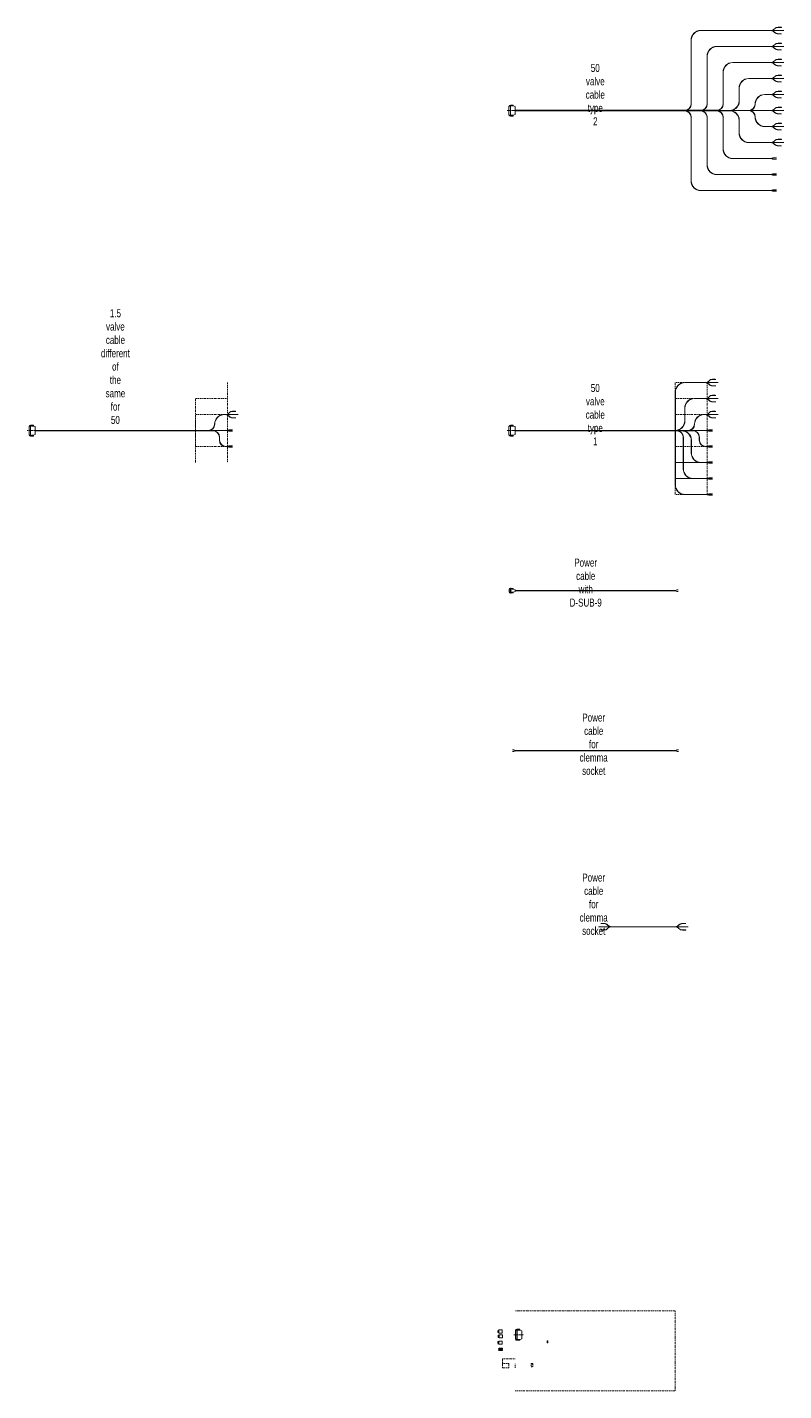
# Model space of a CAD drawing. Header units: millimetres. Extents: x -3051 to 1678, y 0 to 16641.
# Drawn here: x -3051 to 1678, y 0 to 8521 of the extents above; entities that cross this region are included whole.
import ezdxf

# ---------------------------------------------------------------- set-up
doc = ezdxf.new("R2010")
doc.units = ezdxf.units.MM
doc.linetypes.add('BORDER2', pattern=[22.225, 6.35, -3.175, 6.35, -3.175, 0, -3.175])
for name, color, linetype, lineweight in [('add', 1, 'CONTINUOUS', 0), ('drawing', 7, 'CONTINUOUS', 20), ('help', 2, 'BORDER2', 0)]:
    doc.layers.add(name, color=color, linetype=linetype, lineweight=lineweight)
doc.styles.get("Standard").update_dxf_attribs({"font": 'txt', "width": 0.75})

# ---------------------------------------------------------------- blocks, each defined once
blk = doc.blocks.new('d-sub-37')
at = {"layer": 'drawing'}
for p, q in [((-31, 28.5), (-39.5, 28.5)), ((-39.5, 28.5), (-39.5, -28.5)), ((-31, 33), (-37, 33)), ((-37, 33), (-37, 31)), ((-37, 31), (-31, 31)), ((-31, 35), (-31, -35)), ((-30, 35), (-31, 35)), ((-30, -35), (-30, 35)), ((-30, 35), (-25, 35)), ((-25, 35), (-25, 29)), ((-25, 33), (-24, 33)), ((-24, 31), (-25, 31)), ((-25, 29), (-11, 29)), ((-24, 33), (-24, 34)), ((-24, 34), (-17, 34)), ((-24, 30), (-24, 31)), ((-13, 30), (-24, 30)), ((-17, 34), (-13, 34)), ((-13, 34), (-13, 30)), ((-11, 29), (-1, 25)), ((-1, -25), (-1, 25)), ((-1, 3), (0, 3)), ((0, 3), (0, -3)), ((-39.5, -28.5), (-31, -28.5)), ((-37, -33), (-37, -31)), ((-37, -31), (-31, -31)), ((-31, -33), (-37, -33)), ((-31, -35), (-30, -35)), ((-30, -35), (-25, -35)), ((-25, -35), (-25, -29)), ((-25, -29), (-11, -29)), ((-25, -31), (-24, -31)), ((-25, -33), (-24, -33)), ((-24, -31), (-24, -30)), ((-24, -30), (-14, -30)), ((-24, -33), (-24, -34)), ((-24, -34), (-13, -34)), ((-13, -30), (-14, -30)), ((-13, -34), (-13, -30)), ((-11, -29), (-1, -25)), ((0, -3), (-1, -3))]:
    blk.add_line(p, q, dxfattribs=at)
at = {"layer": 'help'}
for p, q in [((-51, 0), (-23, 0)), ((-20, 0), (13, 0))]:
    blk.add_line(p, q, dxfattribs=at)
blk = doc.blocks.new('a60')
at = {"layer": 'drawing'}
for p, q in [((0, 6), (0, 7)), ((0, 7), (7, 7)), ((7, 6), (0, 6)), ((0, -3), (0, 3)), ((0, 3), (7, 3)), ((7, 10), (7, -10)), ((27, 10), (7, 10)), ((27, -10), (27, 10)), ((7, -3), (0, -3)), ((7, -6), (0, -6)), ((0, -6), (0, -7)), ((0, -7), (7, -7)), ((7, -10), (27, -10))]:
    blk.add_line(p, q, dxfattribs=at)
blk.add_circle((2, 0), 0.5, dxfattribs=at)
blk = doc.blocks.new('vac-relay')
at = {"layer": 'drawing'}
blk.add_blockref('a60', (0, 0), dxfattribs=at)
at = {"layer": 'drawing', "insert": (17, 0), "char_height": 1, "width": 100, "attachment_point": 5}
blk.add_mtext('V', dxfattribs=at)
blk = doc.blocks.new('cst220n2')
at = {"layer": 'drawing'}
for p, q in [((-5, 1.5), (-5, 2)), ((-5, 2), (0, 2)), ((0, 1.5), (-5, 1.5)), ((0, -2.5), (0, 2.5)), ((0, 2.5), (20, 2.5)), ((20, 2.5), (20, -2.5)), ((-5, -2), (-5, -1.5)), ((-5, -1.5), (0, -1.5)), ((0, -2), (-5, -2)), ((20, -2.5), (0, -2.5))]:
    blk.add_line(p, q, dxfattribs=at)
blk = doc.blocks.new('trp-8')
at = {"layer": 'drawing'}
blk.add_blockref('cst220n2', (0, 0), dxfattribs=at)
blk = doc.blocks.new('u73')
at = {"layer": 'drawing'}
blk.add_blockref('a60', (0, 0), dxfattribs=at)
at = {"layer": 'drawing', "insert": (17, 0), "char_height": 1, "width": 100, "attachment_point": 5}
blk.add_mtext('U73', dxfattribs=at)
blk = doc.blocks.new('enc-socket')
at = {"layer": 'drawing'}
for p, q in [((-0.5, -1), (-0.5, 1)), ((-0.5, 1), (0, 1)), ((0, 6), (0, -6)), ((4, 6), (0, 6)), ((1, 5.5), (1, 5)), ((1.5, 5.5), (1, 5.5)), ((1, 5), (1.5, 5)), ((1, 3.5), (1, 3)), ((1.5, 3.5), (1, 3.5)), ((1, 3), (1.5, 3)), ((1, 1.5), (1, 1)), ((1.5, 1.5), (1, 1.5)), ((1, 1), (1.5, 1)), ((1.5, 5), (1.5, 5.5)), ((1.5, 3), (1.5, 3.5)), ((1.5, 1), (1.5, 1.5)), ((3, 5.5), (3, 5)), ((3.5, 5.5), (3, 5.5)), ((3, 5), (3.5, 5)), ((3, 3.5), (3, 3)), ((3.5, 3.5), (3, 3.5)), ((3, 3), (3.5, 3)), ((3, 1.5), (3, 1)), ((3.5, 1.5), (3, 1.5)), ((3, 1), (3.5, 1)), ((3.5, 5), (3.5, 5.5)), ((3.5, 3), (3.5, 3.5)), ((3.5, 1), (3.5, 1.5)), ((4, -6), (4, 6)), ((0, -1), (-0.5, -1)), ((0, -6), (4, -6)), ((1, -0.5), (1, -1)), ((1.5, -0.5), (1, -0.5)), ((1, -1), (1.5, -1)), ((1, -2.5), (1, -3)), ((1.5, -2.5), (1, -2.5)), ((1, -3), (1.5, -3)), ((1, -4.5), (1, -5)), ((1.5, -4.5), (1, -4.5)), ((1, -5), (1.5, -5)), ((1.5, -1), (1.5, -0.5)), ((1.5, -3), (1.5, -2.5)), ((1.5, -5), (1.5, -4.5)), ((3, -0.5), (3, -1)), ((3.5, -0.5), (3, -0.5)), ((3, -1), (3.5, -1)), ((3, -2.5), (3, -3)), ((3.5, -2.5), (3, -2.5)), ((3, -3), (3.5, -3)), ((3, -4.5), (3, -5)), ((3.5, -4.5), (3, -4.5)), ((3, -5), (3.5, -5)), ((3.5, -1), (3.5, -0.5)), ((3.5, -3), (3.5, -2.5)), ((3.5, -5), (3.5, -4.5))]:
    blk.add_line(p, q, dxfattribs=at)
blk = doc.blocks.new('d-sub-9')
at = {"layer": 'drawing'}
for p, q in [((-38, 9), (-38, -9)), ((-31, 9), (-38, 9)), ((-36, 13), (-36, 11)), ((-31, 13), (-36, 13)), ((-36, 11), (-31, 11)), ((-31, -15), (-31, 15)), ((-31, 15), (-30, 15)), ((-30, -15), (-30, 15)), ((-30, 15), (-25, 15)), ((-25, 15), (-25, 9)), ((-25, 13), (-23, 13)), ((-23, 11), (-25, 11)), ((-25, 9), (-11, 9)), ((-23, 13), (-23, 14)), ((-23, 14), (-14, 14)), ((-23, 11), (-23, 13)), ((-23, 10), (-23, 11)), ((-14, 10), (-23, 10)), ((-14, 14), (-14, 10)), ((-11, 9), (-1, 5)), ((-1, 5), (-1, -5)), ((-1, 3), (0, 3)), ((0, 3), (0, -3)), ((-38, -9), (-31, -9)), ((-31, -11), (-36, -11)), ((-36, -11), (-36, -13)), ((-36, -13), (-31, -13)), ((-31, -15), (-30, -15)), ((-25, -15), (-30, -15)), ((-11, -9), (-25, -9)), ((-25, -9), (-25, -15)), ((-25, -11), (-23, -11)), ((-23, -13), (-25, -13)), ((-23, -10), (-14, -10)), ((-23, -11), (-23, -10)), ((-23, -13), (-23, -11)), ((-23, -14), (-23, -13)), ((-14, -14), (-23, -14)), ((-14, -10), (-14, -14)), ((-1, -5), (-11, -9)), ((0, -3), (-1, -3))]:
    blk.add_line(p, q, dxfattribs=at)
at = {"layer": 'help'}
blk.add_line((-24, 0), (-39, 0), dxfattribs=at)

msp = doc.modelspace()

# ---------------------------------------------------------------- linework, layer by layer
at = {"layer": 'add'}
for p, q in [((1, 3999.5), (1, 3999.5)), ((1001, 3999.5), (1001, 3999.5))]:
    msp.add_line(p, q, dxfattribs=at)
at = {"layer": 'drawing'}
for p, q in [((1660, 8521), (1642.4, 8521)), ((1660, 8520), (1660, 8521)), ((1099, 8042), (1099, 8441)), ((1100, 8440), (1100, 8041)), ((1159, 8501), (1600, 8501)), ((1600, 8500), (1160, 8500)), ((1611, 8501), (1598, 8501)), ((1610, 8500), (1598, 8500)), ((1610, 8501), (1610, 8501)), ((1610, 8500), (1621, 8500)), ((1610, 8500), (1610, 8500)), ((1611, 8501), (1621, 8501)), ((1621.2, 8512.2), (1618.8, 8509.8)), ((1618.8, 8508.8), (1621.2, 8511.2)), ((1621.2, 8489.8), (1618.8, 8492.2)), ((1618.8, 8491.2), (1621.2, 8488.8)), ((1621, 8501), (1675, 8501)), ((1675, 8500), (1621, 8500)), ((1642.4, 8520), (1660, 8520)), ((1660, 8481), (1642.4, 8481)), ((1642.4, 8480), (1660, 8480)), ((1660, 8520.7), (1663, 8520.7)), ((1663, 8520.3), (1660, 8520.3)), ((1660, 8480), (1660, 8481)), ((1660, 8480.7), (1663, 8480.7)), ((1663, 8480.3), (1660, 8480.3)), ((1663, 8520.7), (1663, 8520.3)), ((1663, 8480.7), (1663, 8480.3)), ((1675, 8501), (1675, 8500)), ((1675, 8500.7), (1678, 8500.7)), ((1678, 8500.3), (1675, 8500.3)), ((1678, 8500.7), (1678, 8500.3)), ((1259, 8401), (1600, 8401)), ((1600, 8400), (1260, 8400)), ((1611, 8401), (1598, 8401)), ((1610, 8400), (1598, 8400)), ((1610, 8401), (1610, 8401)), ((1610, 8400), (1621, 8400)), ((1610, 8400), (1610, 8400)), ((1611, 8401), (1621, 8401)), ((1621.2, 8412.2), (1618.8, 8409.8)), ((1618.8, 8408.8), (1621.2, 8411.2)), ((1621.2, 8389.8), (1618.8, 8392.2)), ((1618.8, 8391.2), (1621.2, 8388.8)), ((1621, 8401), (1675, 8401)), ((1675, 8400), (1621, 8400)), ((1660, 8421), (1642.4, 8421)), ((1642.4, 8420), (1660, 8420)), ((1660, 8381), (1642.4, 8381)), ((1642.4, 8380), (1660, 8380)), ((1660, 8420), (1660, 8421)), ((1660, 8420.7), (1663, 8420.7)), ((1663, 8420.3), (1660, 8420.3)), ((1660, 8380), (1660, 8381)), ((1660, 8380.7), (1663, 8380.7)), ((1663, 8380.3), (1660, 8380.3)), ((1663, 8420.7), (1663, 8420.3)), ((1663, 8380.7), (1663, 8380.3)), ((1675, 8401), (1675, 8400)), ((1675, 8400.7), (1678, 8400.7)), ((1678, 8400.3), (1675, 8400.3)), ((1678, 8400.7), (1678, 8400.3)), ((1199, 8042), (1199, 8341)), ((1200, 8340), (1200, 8041)), ((1359, 8301), (1600, 8301)), ((1600, 8300), (1360, 8300)), ((1611, 8301), (1598, 8301)), ((1610, 8300), (1598, 8300)), ((1610, 8301), (1610, 8301)), ((1610, 8300), (1621, 8300)), ((1610, 8300), (1610, 8300)), ((1611, 8301), (1621, 8301)), ((1621.2, 8312.2), (1618.8, 8309.8)), ((1618.8, 8308.8), (1621.2, 8311.2)), ((1621.2, 8289.8), (1618.8, 8292.2)), ((1618.8, 8291.2), (1621.2, 8288.8)), ((1621, 8301), (1675, 8301)), ((1675, 8300), (1621, 8300)), ((1660, 8321), (1642.4, 8321)), ((1642.4, 8320), (1660, 8320)), ((1660, 8281), (1642.4, 8281)), ((1642.4, 8280), (1660, 8280)), ((1660, 8320), (1660, 8321)), ((1660, 8320.7), (1663, 8320.7)), ((1663, 8320.3), (1660, 8320.3)), ((1660, 8280), (1660, 8281)), ((1660, 8280.7), (1663, 8280.7)), ((1663, 8280.3), (1660, 8280.3)), ((1663, 8320.7), (1663, 8320.3)), ((1663, 8280.7), (1663, 8280.3)), ((1675, 8301), (1675, 8300)), ((1675, 8300.7), (1678, 8300.7)), ((1678, 8300.3), (1675, 8300.3)), ((1678, 8300.7), (1678, 8300.3)), ((1299, 8042), (1299, 8241)), ((1300, 8240), (1300, 8041)), ((1459, 8201), (1600, 8201)), ((1600, 8200), (1460, 8200)), ((1611, 8201), (1598, 8201)), ((1610, 8200), (1598, 8200)), ((1610, 8201), (1610, 8201)), ((1610, 8200), (1621, 8200)), ((1610, 8200), (1610, 8200)), ((1611, 8201), (1621, 8201)), ((1621.2, 8212.2), (1618.8, 8209.8)), ((1618.8, 8208.8), (1621.2, 8211.2)), ((1621.2, 8189.8), (1618.8, 8192.2)), ((1618.8, 8191.2), (1621.2, 8188.8)), ((1621, 8201), (1675, 8201)), ((1675, 8200), (1621, 8200)), ((1660, 8221), (1642.4, 8221)), ((1642.4, 8220), (1660, 8220)), ((1660, 8181), (1642.4, 8181)), ((1660, 8220), (1660, 8221)), ((1660, 8220.7), (1663, 8220.7)), ((1663, 8220.3), (1660, 8220.3)), ((1660, 8180), (1660, 8181)), ((1660, 8180.7), (1663, 8180.7)), ((1663, 8180.3), (1660, 8180.3)), ((1663, 8220.7), (1663, 8220.3)), ((1663, 8180.7), (1663, 8180.3)), ((1675, 8201), (1675, 8200)), ((1675, 8200.7), (1678, 8200.7)), ((1678, 8200.3), (1675, 8200.3)), ((1678, 8200.7), (1678, 8200.3)), ((1399, 8061), (1399, 8141)), ((1400, 8140), (1400, 8060)), ((1600, 8101), (1559, 8101)), ((1600, 8100), (1560, 8100)), ((1611, 8101), (1598, 8101)), ((1610, 8100), (1598, 8100)), ((1610, 8101), (1610, 8101)), ((1610, 8100), (1621, 8100)), ((1610, 8100), (1610, 8100)), ((1611, 8101), (1621, 8101)), ((1621.2, 8112.2), (1618.8, 8109.8)), ((1618.8, 8108.8), (1621.2, 8111.2)), ((1621, 8101), (1675, 8101)), ((1675, 8100), (1621, 8100)), ((1642.4, 8180), (1660, 8180)), ((1660, 8121), (1642.4, 8121)), ((1642.4, 8120), (1660, 8120)), ((1660, 8120), (1660, 8121)), ((1660, 8120.7), (1663, 8120.7)), ((1663, 8120.3), (1660, 8120.3)), ((1663, 8120.7), (1663, 8120.3)), ((1675, 8101), (1675, 8100)), ((1675, 8100.7), (1678, 8100.7)), ((1678, 8100.3), (1675, 8100.3)), ((1678, 8100.7), (1678, 8100.3)), ((1499, 8041), (1499, 8041)), ((1500, 8040), (1500, 8040)), ((1621.2, 8089.8), (1618.8, 8092.2)), ((1618.8, 8091.2), (1621.2, 8088.8)), ((1621.2, 8012.2), (1618.8, 8009.8)), ((1618.8, 8008.8), (1621.2, 8011.2)), ((1660, 8081), (1642.4, 8081)), ((1642.4, 8080), (1660, 8080)), ((1660, 8021), (1642.4, 8021)), ((1642.4, 8020), (1660, 8020)), ((1660, 8080), (1660, 8081)), ((1660, 8080.7), (1663, 8080.7)), ((1663, 8080.3), (1660, 8080.3)), ((1660, 8020), (1660, 8021)), ((1660, 8020.7), (1663, 8020.7)), ((1663, 8020.3), (1660, 8020.3)), ((1663, 8080.7), (1663, 8080.3)), ((1663, 8020.7), (1663, 8020.3)), ((0, 8002), (1000, 8002)), ((0, 7998), (1000, 7998)), ((1000, 7998), (1000, 8002)), ((1000, 8002), (1059, 8002)), ((1060, 8001), (1000, 8001)), ((1000, 8000), (1340, 8000)), ((1000, 7999), (1060, 7999)), ((1000, 7998), (1059, 7998)), ((1060, 8001), (1160, 8001)), ((1060, 7999), (1160, 7999)), ((1159, 8002), (1068.9, 8002)), ((1159, 7998), (1068.9, 7998)), ((1099, 7560), (1099, 7958)), ((1100, 7959), (1100, 7561)), ((1160, 8001), (1260, 8001)), ((1160, 7999), (1260, 7999)), ((1259, 7998), (1160, 7998)), ((1259, 8002), (1168.9, 8002)), ((1199, 7660), (1199, 7958)), ((1200, 7959), (1200, 7661)), ((1260, 8001), (1339, 8001)), ((1339, 7999), (1260, 7999)), ((1299, 7760), (1299, 7958)), ((1300, 7959), (1300, 7761)), ((1340, 8000), (1340, 8000)), ((1340, 8000), (1460, 8000)), ((1342, 8001), (1459, 8001)), ((1399, 7860), (1399, 7939)), ((1400, 7940), (1400, 7861)), ((1459, 8000), (1461, 8000)), ((1460, 8001), (1460, 8001)), ((1468.9, 8001), (1500, 8001)), ((1468.9, 8000), (1500, 8000)), ((1499, 7960), (1499, 7960)), ((1598, 8001), (1500, 8001)), ((1500, 8000), (1598, 8000)), ((1500, 7961), (1500, 7961)), ((1611, 8001), (1598, 8001)), ((1610, 8000), (1598, 8000)), ((1610, 8001), (1610, 8001)), ((1610, 8000), (1621, 8000)), ((1610, 8000), (1610, 8000)), ((1611, 8001), (1621, 8001)), ((1621.2, 7989.8), (1618.8, 7992.2)), ((1618.8, 7991.2), (1621.2, 7988.8)), ((1621, 8001), (1675, 8001)), ((1675, 8000), (1621, 8000)), ((1660, 7981), (1642.4, 7981)), ((1642.4, 7980), (1660, 7980)), ((1660, 7980), (1660, 7981)), ((1660, 7980.7), (1663, 7980.7)), ((1663, 7980.3), (1660, 7980.3)), ((1663, 7980.7), (1663, 7980.3)), ((1675, 8001), (1675, 8000)), ((1675, 8000.7), (1678, 8000.7)), ((1678, 8000.3), (1675, 8000.3)), ((1678, 8000.7), (1678, 8000.3)), ((1600, 7900), (1559, 7900)), ((1560, 7901), (1600, 7901)), ((1611, 7901), (1598, 7901)), ((1610, 7900), (1598, 7900)), ((1610, 7901), (1610, 7901)), ((1610, 7900), (1621, 7900)), ((1610, 7900), (1610, 7900)), ((1611, 7901), (1621, 7901)), ((1621.2, 7912.2), (1618.8, 7909.8)), ((1618.8, 7908.8), (1621.2, 7911.2)), ((1621.2, 7889.8), (1618.8, 7892.2)), ((1618.8, 7891.2), (1621.2, 7888.8)), ((1621, 7901), (1675, 7901)), ((1675, 7900), (1621, 7900)), ((1660, 7921), (1642.4, 7921)), ((1642.4, 7920), (1660, 7920)), ((1660, 7881), (1642.4, 7881)), ((1642.4, 7880), (1660, 7880)), ((1660, 7920), (1660, 7921)), ((1660, 7920.7), (1663, 7920.7)), ((1663, 7920.3), (1660, 7920.3)), ((1660, 7880), (1660, 7881)), ((1660, 7880.7), (1663, 7880.7)), ((1663, 7880.3), (1660, 7880.3)), ((1663, 7920.7), (1663, 7920.3)), ((1663, 7880.7), (1663, 7880.3)), ((1675, 7901), (1675, 7900)), ((1675, 7900.7), (1678, 7900.7)), ((1678, 7900.3), (1675, 7900.3)), ((1678, 7900.7), (1678, 7900.3)), ((1600, 7800), (1459, 7800)), ((1460, 7801), (1600, 7801)), ((1611, 7801), (1598, 7801)), ((1610, 7800), (1598, 7800)), ((1610, 7801), (1610, 7801)), ((1610, 7800), (1621, 7800)), ((1610, 7800), (1610, 7800)), ((1611, 7801), (1621, 7801)), ((1621.2, 7812.2), (1618.8, 7809.8)), ((1618.8, 7808.8), (1621.2, 7811.2)), ((1621.2, 7789.8), (1618.8, 7792.2)), ((1618.8, 7791.2), (1621.2, 7788.8)), ((1621, 7801), (1675, 7801)), ((1675, 7800), (1621, 7800)), ((1660, 7821), (1642.4, 7821)), ((1642.4, 7820), (1660, 7820)), ((1660, 7781), (1642.4, 7781)), ((1642.4, 7780), (1660, 7780)), ((1660, 7820), (1660, 7821)), ((1660, 7820.7), (1663, 7820.7)), ((1663, 7820.3), (1660, 7820.3)), ((1660, 7780), (1660, 7781)), ((1660, 7780.7), (1663, 7780.7)), ((1663, 7780.3), (1660, 7780.3)), ((1663, 7820.7), (1663, 7820.3)), ((1663, 7780.7), (1663, 7780.3)), ((1675, 7801), (1675, 7800)), ((1675, 7800.7), (1678, 7800.7)), ((1678, 7800.3), (1675, 7800.3)), ((1678, 7800.7), (1678, 7800.3)), ((1600, 7700), (1359, 7700)), ((1360, 7701), (1600, 7701)), ((1602.8, 7701.1), (1600, 7700)), ((1600, 7701), (1600, 7700)), ((1600.2, 7701.1), (1602.8, 7702.1)), ((1602.8, 7698.9), (1600.2, 7699.9)), ((1601.2, 7700.5), (1602.8, 7699.9)), ((1617.7, 7705), (1630, 7705)), ((1630, 7704), (1617.7, 7704)), ((1617.7, 7697), (1630, 7697)), ((1630, 7696), (1617.7, 7696)), ((1630, 7705), (1630, 7704)), ((1630, 7704.7), (1633, 7704.7)), ((1633, 7704.3), (1630, 7704.3)), ((1630, 7697), (1630, 7696)), ((1630, 7696.7), (1633, 7696.7)), ((1633, 7696.3), (1630, 7696.3)), ((1633, 7704.7), (1633, 7704.3)), ((1633, 7696.7), (1633, 7696.3)), ((1600, 7600), (1259, 7600)), ((1260, 7601), (1600, 7601)), ((1602.8, 7601.1), (1600, 7600)), ((1600, 7601), (1600, 7600)), ((1600.2, 7601.1), (1602.8, 7602.1)), ((1602.8, 7598.9), (1600.2, 7599.9)), ((1601.2, 7600.5), (1602.8, 7599.9)), ((1617.7, 7605), (1630, 7605)), ((1630, 7604), (1617.7, 7604)), ((1617.7, 7597), (1630, 7597)), ((1630, 7596), (1617.7, 7596)), ((1630, 7605), (1630, 7604)), ((1630, 7604.7), (1633, 7604.7)), ((1633, 7604.3), (1630, 7604.3)), ((1630, 7597), (1630, 7596)), ((1630, 7596.7), (1633, 7596.7)), ((1633, 7596.3), (1630, 7596.3)), ((1633, 7604.7), (1633, 7604.3)), ((1633, 7596.7), (1633, 7596.3)), ((1600, 7500), (1159, 7500)), ((1160, 7501), (1600, 7501)), ((1602.8, 7501.1), (1600, 7500)), ((1600, 7501), (1600, 7500)), ((1600.2, 7501.1), (1602.8, 7502.1)), ((1602.8, 7498.9), (1600.2, 7499.9)), ((1601.2, 7500.5), (1602.8, 7499.9)), ((1617.7, 7505), (1630, 7505)), ((1630, 7504), (1617.7, 7504)), ((1630, 7505), (1630, 7504)), ((1630, 7504.7), (1633, 7504.7)), ((1633, 7504.3), (1630, 7504.3)), ((1633, 7504.7), (1633, 7504.3)), ((1617.7, 7497), (1630, 7497)), ((1630, 7496), (1617.7, 7496)), ((1630, 7497), (1630, 7496)), ((1630, 7496.7), (1633, 7496.7)), ((1633, 7496.3), (1630, 7496.3)), ((1633, 7496.7), (1633, 7496.3)), ((1211.2, 6312.2), (1208.8, 6309.8)), ((1208.8, 6308.8), (1211.2, 6311.2)), ((1250, 6321), (1232.4, 6321)), ((1232.4, 6320), (1250, 6320)), ((1250, 6320), (1250, 6321)), ((1250, 6320.7), (1253, 6320.7)), ((1253, 6320.3), (1250, 6320.3)), ((1253, 6320.7), (1253, 6320.3)), ((1000, 6002), (1000, 6241)), ((1001, 6240), (1001, 6002)), ((1060, 6301), (1187.6, 6301)), ((1187.6, 6300), (1061, 6300)), ((1201, 6301), (1188, 6301)), ((1200, 6300), (1188, 6300)), ((1200, 6301), (1200, 6301)), ((1200, 6300), (1211, 6300)), ((1200, 6300), (1200, 6300)), ((1201, 6301), (1211, 6301)), ((1211.2, 6289.8), (1208.8, 6292.2)), ((1208.8, 6291.2), (1211.2, 6288.8)), ((1211, 6301), (1265, 6301)), ((1265, 6300), (1211, 6300)), ((1250, 6281), (1232.4, 6281)), ((1232.4, 6280), (1250, 6280)), ((1250, 6221), (1232.4, 6221)), ((1250, 6280), (1250, 6281)), ((1250, 6280.7), (1253, 6280.7)), ((1253, 6280.3), (1250, 6280.3)), ((1250, 6220), (1250, 6221)), ((1250, 6220.7), (1253, 6220.7)), ((1253, 6280.7), (1253, 6280.3)), ((1253, 6220.7), (1253, 6220.3)), ((1265, 6301), (1265, 6300)), ((1265, 6300.7), (1268, 6300.7)), ((1268, 6300.3), (1265, 6300.3)), ((1268, 6300.7), (1268, 6300.3)), ((-1940, 6200), (-1940, 6200)), ((1059, 6062), (1059, 6141)), ((1060, 6200), (1060, 6200)), ((1060, 6140), (1060, 6061)), ((1119, 6201), (1187.6, 6201)), ((1187.6, 6200), (1120, 6200)), ((1201, 6201), (1189, 6201)), ((1200, 6200), (1189, 6200)), ((1200, 6201), (1200, 6201)), ((1200, 6200), (1211, 6200)), ((1200, 6200), (1200, 6200)), ((1201, 6201), (1211, 6201)), ((1211.2, 6212.2), (1208.8, 6209.8)), ((1208.8, 6208.8), (1211.2, 6211.2)), ((1211.2, 6189.8), (1208.8, 6192.2)), ((1208.8, 6191.2), (1211.2, 6188.8)), ((1211, 6201), (1265, 6201)), ((1265, 6200), (1211, 6200)), ((1232.4, 6220), (1250, 6220)), ((1250, 6181), (1232.4, 6181)), ((1232.4, 6180), (1250, 6180)), ((1253, 6220.3), (1250, 6220.3)), ((1250, 6180), (1250, 6181)), ((1250, 6180.7), (1253, 6180.7)), ((1253, 6180.3), (1250, 6180.3)), ((1253, 6180.7), (1253, 6180.3)), ((1265, 6201), (1265, 6200)), ((1265, 6200.7), (1268, 6200.7)), ((1268, 6200.3), (1265, 6200.3)), ((1268, 6200.7), (1268, 6200.3)), ((-1820, 6101), (-1812.4, 6101)), ((-1812.4, 6100), (-1819, 6100)), ((-1799, 6101), (-1812, 6101)), ((-1800, 6100), (-1812, 6100)), ((-1800, 6100), (-1789, 6100)), ((-1799, 6101), (-1789, 6101)), ((-1788.8, 6112.2), (-1791.2, 6109.8)), ((-1791.2, 6108.8), (-1788.8, 6111.2)), ((-1788.8, 6089.8), (-1791.2, 6092.2)), ((-1791.2, 6091.2), (-1788.8, 6088.8)), ((-1789, 6101), (-1735, 6101)), ((-1735, 6100), (-1789, 6100)), ((-1750, 6121), (-1767.6, 6121)), ((-1767.6, 6120), (-1750, 6120)), ((-1750, 6081), (-1767.6, 6081)), ((-1767.6, 6080), (-1750, 6080)), ((-1750, 6120), (-1750, 6121)), ((-1750, 6120.7), (-1747, 6120.7)), ((-1747, 6120.3), (-1750, 6120.3)), ((-1750, 6080), (-1750, 6081)), ((-1750, 6080.7), (-1747, 6080.7)), ((-1747, 6080.3), (-1750, 6080.3)), ((-1747, 6120.7), (-1747, 6120.3)), ((-1747, 6080.7), (-1747, 6080.3)), ((-1735, 6101), (-1735, 6100)), ((-1735, 6100.7), (-1732, 6100.7)), ((-1732, 6100.3), (-1735, 6100.3)), ((-1732, 6100.7), (-1732, 6100.3)), ((1180, 6101), (1187.6, 6101)), ((1187.6, 6100), (1181, 6100)), ((1201, 6101), (1188, 6101)), ((1200, 6100), (1188, 6100)), ((1200, 6100), (1211, 6100)), ((1201, 6101), (1211, 6101)), ((1211.2, 6112.2), (1208.8, 6109.8)), ((1208.8, 6108.8), (1211.2, 6111.2)), ((1211.2, 6089.8), (1208.8, 6092.2)), ((1208.8, 6091.2), (1211.2, 6088.8)), ((1211, 6101), (1265, 6101)), ((1265, 6100), (1211, 6100)), ((1250, 6121), (1232.4, 6121)), ((1232.4, 6120), (1250, 6120)), ((1250, 6081), (1232.4, 6081)), ((1232.4, 6080), (1250, 6080)), ((1250, 6120), (1250, 6121)), ((1250, 6120.7), (1253, 6120.7)), ((1253, 6120.3), (1250, 6120.3)), ((1250, 6080), (1250, 6081)), ((1250, 6080.7), (1253, 6080.7)), ((1253, 6080.3), (1250, 6080.3)), ((1253, 6120.7), (1253, 6120.3)), ((1253, 6080.7), (1253, 6080.3)), ((1265, 6101), (1265, 6100)), ((1265, 6100.7), (1268, 6100.7)), ((1268, 6100.3), (1265, 6100.3)), ((1268, 6100.7), (1268, 6100.3)), ((-3000, 6002), (-2000, 6002)), ((-3000, 5998), (-2000, 5998)), ((-2000, 5998), (-2000, 6002)), ((-2000, 6002), (-2000, 6002)), ((-2000, 6002), (-1990, 6001)), ((-2000, 6001), (-1999, 6001)), ((-1999, 6000), (-2000, 6000)), ((-1849, 6000), (-2000, 6000)), ((-1959, 6000), (-2000, 6000)), ((-1989, 5999), (-2000, 5999)), ((-1960, 5999), (-2000, 5999)), ((-2000, 5998), (-1990, 5999)), ((-1999, 6002), (-1999, 6002)), ((-1999, 6001), (-1999, 6001)), ((-1999, 6001), (-1920, 6001)), ((-1960, 5999), (-1948, 5999)), ((-1890, 5999), (-1948.1, 5999)), ((-1941, 6002), (-1941, 6002)), ((-1940, 6001), (-1940, 6001)), ((-1879, 6000), (-1918, 6000)), ((-1879, 6001), (-1910.1, 6001)), ((-1889, 6000), (-1879, 6000)), ((-1880, 6041), (-1880, 6041)), ((-1879, 6040), (-1879, 6040)), ((-1879, 6001), (-1800, 6001)), ((-1849, 6000), (-1800, 6000)), ((-1797.2, 6001.1), (-1800, 6000)), ((-1800, 6000), (-1800, 6001)), ((-1800, 6001), (-1800, 6000)), ((-1799.8, 6001.1), (-1797.2, 6002.1)), ((-1797.2, 5998.9), (-1799.8, 5999.9)), ((-1798.8, 6000.5), (-1797.2, 5999.9)), ((-1782.3, 6005), (-1770, 6005)), ((-1770, 6004), (-1782.3, 6004)), ((-1782.3, 5997), (-1770, 5997)), ((-1770, 5996), (-1782.3, 5996)), ((-1770, 6005), (-1770, 6004)), ((-1770, 6004.7), (-1767, 6004.7)), ((-1767, 6004.3), (-1770, 6004.3)), ((-1770, 5997), (-1770, 5996)), ((-1770, 5996.7), (-1767, 5996.7)), ((-1767, 5996.3), (-1770, 5996.3)), ((-1767, 6004.7), (-1767, 6004.3)), ((-1767, 5996.7), (-1767, 5996.3)), ((0, 6002), (1000, 6002)), ((0, 5998), (1000, 5998)), ((1000, 5998), (1000, 6002)), ((1000, 6002), (1000, 6002)), ((1000, 6001), (1001, 6001)), ((1001, 6000), (1000, 6000)), ((1151, 6000), (1000, 6000)), ((1041, 6000), (1000, 6000)), ((1011, 5999), (1000, 5999)), ((1040, 5999), (1000, 5999)), ((1000, 5660), (1000, 5998)), ((1010, 5998), (1000, 5998)), ((1001, 6002), (1001, 6002)), ((1001, 6001), (1001, 6001)), ((1001, 6001), (1080, 6001)), ((1001, 5998), (1001, 5661)), ((1110, 5999), (1051.9, 5999)), ((1059, 6002), (1059, 6002)), ((1060, 6001), (1060, 6001)), ((1121, 6000), (1082, 6000)), ((1121, 6001), (1089.9, 6001)), ((1111, 6000), (1121, 6000)), ((1120, 6041), (1120, 6041)), ((1121, 6040), (1121, 6040)), ((1121, 6001), (1200, 6001)), ((1151, 6000), (1200, 6000)), ((1202.8, 6001.1), (1200, 6000)), ((1200, 6000), (1200, 6001)), ((1200, 6001), (1200, 6000)), ((1200.2, 6001.1), (1202.8, 6002.1)), ((1202.8, 5998.9), (1200.2, 5999.9)), ((1201.2, 6000.5), (1202.8, 5999.9)), ((1217.7, 6005), (1230, 6005)), ((1230, 6004), (1217.7, 6004)), ((1217.7, 5997), (1230, 5997)), ((1230, 5996), (1217.7, 5996)), ((1230, 6005), (1230, 6004)), ((1230, 6004.7), (1233, 6004.7)), ((1233, 6004.3), (1230, 6004.3)), ((1230, 5997), (1230, 5996)), ((1230, 5996.7), (1233, 5996.7)), ((1233, 5996.3), (1230, 5996.3)), ((1233, 6004.7), (1233, 6004.3)), ((1233, 5996.7), (1233, 5996.3)), ((-1850, 5940), (-1850, 5959)), ((-1849, 5941), (-1849, 5960)), ((-1800, 5900), (-1810, 5900)), ((-1800, 5901), (-1809, 5901)), ((-1797.2, 5901.1), (-1800, 5900)), ((-1800, 5900), (-1800, 5901)), ((-1800, 5901), (-1800, 5900)), ((-1799.8, 5901.1), (-1797.2, 5902.1)), ((-1797.2, 5898.9), (-1799.8, 5899.9)), ((-1798.8, 5900.5), (-1797.2, 5899.9)), ((-1782.3, 5905), (-1770, 5905)), ((-1770, 5904), (-1782.3, 5904)), ((-1782.3, 5897), (-1770, 5897)), ((-1770, 5896), (-1782.3, 5896)), ((-1770, 5905), (-1770, 5904)), ((-1770, 5904.7), (-1767, 5904.7)), ((-1767, 5904.3), (-1770, 5904.3)), ((-1770, 5897), (-1770, 5896)), ((-1770, 5896.7), (-1767, 5896.7)), ((-1767, 5896.3), (-1770, 5896.3)), ((-1767, 5904.7), (-1767, 5904.3)), ((-1767, 5896.7), (-1767, 5896.3)), ((1050, 5760), (1050, 5958)), ((1051, 5959), (1051, 5761)), ((1100, 5860), (1100, 5939)), ((1101, 5940), (1101, 5861)), ((1150, 5940), (1150, 5959)), ((1151, 5941), (1151, 5960)), ((1200, 5900), (1190, 5900)), ((1200, 5901), (1191, 5901)), ((1202.8, 5901.1), (1200, 5900)), ((1200, 5900), (1200, 5901)), ((1200, 5901), (1200, 5900)), ((1200.2, 5901.1), (1202.8, 5902.1)), ((1202.8, 5898.9), (1200.2, 5899.9)), ((1201.2, 5900.5), (1202.8, 5899.9)), ((1217.7, 5905), (1230, 5905)), ((1230, 5904), (1217.7, 5904)), ((1217.7, 5897), (1230, 5897)), ((1230, 5896), (1217.7, 5896)), ((1230, 5905), (1230, 5904)), ((1230, 5904.7), (1233, 5904.7)), ((1233, 5904.3), (1230, 5904.3)), ((1230, 5897), (1230, 5896)), ((1230, 5896.7), (1233, 5896.7)), ((1233, 5896.3), (1230, 5896.3)), ((1233, 5904.7), (1233, 5904.3)), ((1233, 5896.7), (1233, 5896.3)), ((1200, 5800), (1160, 5800)), ((1161, 5801), (1200, 5801)), ((1202.8, 5801.1), (1200, 5800)), ((1200, 5800), (1200, 5801)), ((1200, 5801), (1200, 5800)), ((1200.2, 5801.1), (1202.8, 5802.1)), ((1202.8, 5798.9), (1200.2, 5799.9)), ((1201.2, 5800.5), (1202.8, 5799.9)), ((1217.7, 5805), (1230, 5805)), ((1230, 5804), (1217.7, 5804)), ((1217.7, 5797), (1230, 5797)), ((1230, 5796), (1217.7, 5796)), ((1230, 5805), (1230, 5804)), ((1230, 5804.7), (1233, 5804.7)), ((1233, 5804.3), (1230, 5804.3)), ((1230, 5797), (1230, 5796)), ((1230, 5796.7), (1233, 5796.7)), ((1233, 5796.3), (1230, 5796.3)), ((1233, 5804.7), (1233, 5804.3)), ((1233, 5796.7), (1233, 5796.3)), ((1200, 5700), (1110, 5700)), ((1111, 5701), (1200, 5701)), ((1202.8, 5701.1), (1200, 5700)), ((1200, 5700), (1200, 5701)), ((1200, 5701), (1200, 5700)), ((1200.2, 5701.1), (1202.8, 5702.1)), ((1202.8, 5698.9), (1200.2, 5699.9)), ((1201.2, 5700.5), (1202.8, 5699.9)), ((1217.7, 5705), (1230, 5705)), ((1230, 5704), (1217.7, 5704)), ((1217.7, 5697), (1230, 5697)), ((1230, 5696), (1217.7, 5696)), ((1230, 5705), (1230, 5704)), ((1230, 5704.7), (1233, 5704.7)), ((1233, 5704.3), (1230, 5704.3)), ((1230, 5697), (1230, 5696)), ((1230, 5696.7), (1233, 5696.7)), ((1233, 5696.3), (1230, 5696.3)), ((1233, 5704.7), (1233, 5704.3)), ((1233, 5696.7), (1233, 5696.3)), ((1200, 5600), (1060, 5600)), ((1061, 5601), (1200, 5601)), ((1202.8, 5601.1), (1200, 5600)), ((1200, 5600), (1200, 5601)), ((1200, 5601), (1200, 5600)), ((1200.2, 5601.1), (1202.8, 5602.1)), ((1202.8, 5598.9), (1200.2, 5599.9)), ((1201.2, 5600.5), (1202.8, 5599.9)), ((1217.7, 5605), (1230, 5605)), ((1230, 5604), (1217.7, 5604)), ((1217.7, 5597), (1230, 5597)), ((1230, 5596), (1217.7, 5596)), ((1230, 5605), (1230, 5604)), ((1230, 5604.7), (1233, 5604.7)), ((1233, 5604.3), (1230, 5604.3)), ((1230, 5597), (1230, 5596)), ((1230, 5596.7), (1233, 5596.7)), ((1233, 5596.3), (1230, 5596.3)), ((1233, 5604.7), (1233, 5604.3)), ((1233, 5596.7), (1233, 5596.3)), ((0, 5001), (1000, 5001)), ((1000, 4999), (0, 4999)), ((1000, 5001), (1000, 4999)), ((1010, 5005.9), (1000.4, 5001.1)), ((1000.4, 5000.1), (1010, 5004.9)), ((1000.4, 4999.9), (1010, 4995.1)), ((1010, 4994.1), (1000.4, 4998.9)), ((1015.2, 5006), (1010.4, 5006)), ((1010.4, 5005), (1015.2, 5005)), ((1010.4, 4995), (1015.2, 4995)), ((1015.2, 4994), (1010.4, 4994)), ((1015.2, 5005), (1015.2, 5006)), ((1018, 5005.7), (1015.2, 5005.7)), ((1015.2, 5005.3), (1018, 5005.3)), ((1015.2, 4995), (1015.2, 4994)), ((1018, 4994.7), (1015.2, 4994.7)), ((1015.2, 4994.3), (1018, 4994.3)), ((1018, 5005.3), (1018, 5005.7)), ((1018, 4994.3), (1018, 4994.7)), ((-15, 4005.2), (-18, 4005.2)), ((-18, 4005.2), (-18, 4004.8)), ((-15, 4005.5), (-15, 4004.5)), ((-10.2, 4005.5), (-15, 4005.5)), ((-0.2, 4000.6), (-9.8, 4005.4)), ((1011.8, 4005.4), (1002.2, 4000.6)), ((1017, 4005.5), (1012.2, 4005.5)), ((1017, 4004.5), (1017, 4005.5)), ((1020, 4005.2), (1017, 4005.2)), ((1020, 4004.8), (1020, 4005.2)), ((-18, 4004.8), (-15, 4004.8)), ((-15, 3995.2), (-18, 3995.2)), ((-18, 3995.2), (-18, 3994.8)), ((-18, 3994.8), (-15, 3994.8)), ((-15, 4004.5), (-10.2, 4004.5)), ((-10.2, 3995.5), (-15, 3995.5)), ((-15, 3995.5), (-15, 3994.5)), ((-15, 3994.5), (-10.2, 3994.5)), ((-9.8, 4004.4), (-0.2, 3999.6)), ((-1, 4000), (-9.8, 3995.6)), ((-9.8, 3994.6), (-0.2, 3999.4)), ((1, 4000.5), (0.2, 4000.5)), ((1, 4000.5), (0.2, 4000.5)), ((0.2, 3999.5), (1, 3999.5)), ((0.2, 3999.5), (1, 3999.5)), ((1001, 4000.5), (1, 4000.5)), ((1, 3999.5), (1, 4000.5)), ((1, 3999.5), (1001, 3999.5)), ((1, 3999.5), (1, 3999.5)), ((1, 3998.5), (1, 3998.5)), ((1001, 4000.5), (1001, 3999.5)), ((1001, 3999.5), (1001, 4000.5)), ((1001, 4000.5), (1001, 4000.5)), ((1001.8, 4000.5), (1001, 4000.5)), ((1001, 4000.5), (1001.8, 4000.5)), ((1001, 3999.5), (1001.8, 3999.5)), ((1001.8, 3999.5), (1001, 3999.5)), ((1002.2, 3999.6), (1011.8, 4004.4)), ((1011.8, 3994.6), (1002.2, 3999.4)), ((1003, 4000), (1011.8, 3995.6)), ((1012.2, 4004.5), (1017, 4004.5)), ((1012.2, 3995.5), (1017, 3995.5)), ((1017, 3994.5), (1012.2, 3994.5)), ((1017, 4004.8), (1020, 4004.8)), ((1017, 3995.5), (1017, 3994.5)), ((1020, 3995.2), (1017, 3995.2)), ((1017, 3994.8), (1020, 3994.8)), ((1020, 3994.8), (1020, 3995.2)), ((523, 2899.7), (520, 2899.7)), ((520, 2899.7), (520, 2899.3)), ((520, 2899.3), (523, 2899.3)), ((577, 2900), (523, 2900)), ((523, 2900), (523, 2899)), ((523, 2899), (577, 2899)), ((538, 2919.7), (535, 2919.7)), ((535, 2919.7), (535, 2919.3)), ((535, 2919.3), (538, 2919.3)), ((538, 2919), (538, 2920)), ((538, 2920), (555.6, 2920)), ((555.6, 2919), (538, 2919)), ((576.8, 2911.2), (579.2, 2908.8)), ((579.2, 2907.8), (576.8, 2910.2)), ((587, 2900), (577, 2900)), ((588, 2899), (577, 2899)), ((587, 2900), (600, 2900)), ((588, 2900), (588, 2900)), ((588, 2899), (588, 2899)), ((588, 2899), (600, 2899)), ((1000, 2900), (600, 2900)), ((600, 2899), (1000, 2899)), ((1013, 2900), (1000, 2900)), ((1012, 2899), (1000, 2899)), ((1012, 2900), (1012, 2900)), ((1012, 2899), (1023, 2899)), ((1012, 2899), (1012, 2899)), ((1013, 2900), (1023, 2900)), ((1023.2, 2911.2), (1020.8, 2908.8)), ((1020.8, 2907.8), (1023.2, 2910.2)), ((1023, 2900), (1077, 2900)), ((1077, 2899), (1023, 2899)), ((1062, 2920), (1044.4, 2920)), ((1044.4, 2919), (1062, 2919)), ((1062, 2919), (1062, 2920)), ((1062, 2919.7), (1065, 2919.7)), ((1065, 2919.3), (1062, 2919.3)), ((1065, 2919.7), (1065, 2919.3)), ((1077, 2900), (1077, 2899)), ((1077, 2899.7), (1080, 2899.7)), ((1080, 2899.3), (1077, 2899.3)), ((1080, 2899.7), (1080, 2899.3)), ((538, 2879.7), (535, 2879.7)), ((535, 2879.7), (535, 2879.3)), ((535, 2879.3), (538, 2879.3)), ((538, 2879), (538, 2880)), ((538, 2880), (555.6, 2880)), ((555.6, 2879), (538, 2879)), ((576.8, 2888.8), (579.2, 2891.2)), ((579.2, 2890.2), (576.8, 2887.8)), ((1023.2, 2888.8), (1020.8, 2891.2)), ((1020.8, 2890.2), (1023.2, 2887.8)), ((1062, 2880), (1044.4, 2880)), ((1044.4, 2879), (1062, 2879)), ((1062, 2879), (1062, 2880)), ((1062, 2879.7), (1065, 2879.7)), ((1065, 2879.3), (1062, 2879.3)), ((1065, 2879.7), (1065, 2879.3))]:
    msp.add_line(p, q, dxfattribs=at)
for centre, radius, start, end in [((1642.4, 8491), 30, 90, 135), ((1159, 8441), 60, 90, 180), ((1160, 8440), 60, 90, 180), ((1597.6, 8531), 30, 270, 315), ((1597.6, 8470), 30, 45, 90), ((1597.6, 8530), 30, 284.83511, 315), ((1597.6, 8471), 30, 45, 75.16489), ((1642.4, 8490), 30, 90, 135), ((1642.4, 8511), 30, 225, 270), ((1642.4, 8510), 30, 225, 270), ((1259, 8341), 60, 90, 180), ((1260, 8340), 60, 90, 180), ((1597.6, 8431), 30, 270, 315), ((1597.6, 8370), 30, 45, 90), ((1597.6, 8430), 30, 284.83511, 315), ((1597.6, 8371), 30, 45, 75.16489), ((1642.4, 8391), 30, 90, 135), ((1642.4, 8390), 30, 90, 135), ((1642.4, 8411), 30, 225, 270), ((1642.4, 8410), 30, 225, 270), ((1359, 8241), 60, 90, 180), ((1360, 8240), 60, 90, 180), ((1597.6, 8331), 30, 270, 315), ((1597.6, 8270), 30, 45, 90), ((1597.6, 8330), 30, 284.83511, 315), ((1597.6, 8271), 30, 45, 75.16489), ((1642.4, 8291), 30, 90, 135), ((1642.4, 8290), 30, 90, 135), ((1642.4, 8311), 30, 225, 270), ((1642.4, 8310), 30, 225, 270), ((1459, 8141), 60, 90, 180), ((1460, 8140), 60, 90, 180), ((1597.6, 8231), 30, 270, 315), ((1597.6, 8170), 30, 45, 90), ((1597.6, 8230), 30, 284.83511, 315), ((1597.6, 8171), 30, 45, 75.16489), ((1642.4, 8191), 30, 90, 135), ((1642.4, 8190), 30, 90, 135), ((1642.4, 8211), 30, 225, 270), ((1642.4, 8210), 30, 225, 270), ((1559, 8041), 60, 90, 180), ((1560, 8040), 60, 90, 180), ((1597.6, 8131), 30, 270, 315), ((1597.6, 8070), 30, 45, 90), ((1597.6, 8130), 30, 284.83511, 315), ((1597.6, 8071), 30, 45, 75.16489), ((1642.4, 8091), 30, 90, 135), ((1642.4, 8090), 30, 90, 135), ((1059, 8042), 40, 270, 0), ((1060, 8041), 40, 270, 0), ((1159, 8042), 40, 270, 0), ((1160, 8041), 40, 270, 0), ((1259, 8042), 40, 270, 0), ((1260, 8041), 40, 270, 0), ((1339, 8061), 60, 270, 0), ((1340, 8060), 60, 280.47531, 0), ((1459, 8041), 40, 270, 0), ((1460, 8040), 40, 279.06872, 0), ((1597.6, 8031), 30, 270, 315), ((1642.4, 8111), 30, 225, 270), ((1642.4, 8110), 30, 225, 270), ((1642.4, 7991), 30, 90, 135), ((1642.4, 7990), 30, 90, 135), ((1059, 7958), 40, 0, 90), ((1060, 7959), 40, 0, 90), ((1159, 7958), 40, 0, 90), ((1160, 7959), 40, 0, 77.16143), ((1259, 7958), 40, 0, 90), ((1260, 7959), 40, 0, 90), ((1339, 7939), 60, 0, 90), ((1340, 7940), 60, 0, 90), ((1459, 7960), 40, 0, 90), ((1460, 7961), 40, 0, 90), ((1559, 7960), 60, 180, 270), ((1560, 7961), 60, 180, 270), ((1597.6, 7970), 30, 45, 90), ((1597.6, 8030), 30, 284.83511, 315), ((1597.6, 7971), 30, 45, 75.16489), ((1642.4, 8011), 30, 225, 270), ((1642.4, 8010), 30, 225, 270), ((1459, 7860), 60, 180, 270), ((1460, 7861), 60, 180, 270), ((1597.6, 7931), 30, 270, 315), ((1597.6, 7870), 30, 45, 90), ((1597.6, 7930), 30, 284.83511, 315), ((1597.6, 7871), 30, 45, 75.16489), ((1642.4, 7891), 30, 90, 135), ((1642.4, 7890), 30, 90, 135), ((1642.4, 7911), 30, 225, 270), ((1642.4, 7910), 30, 225, 270), ((1359, 7760), 60, 180, 270), ((1360, 7761), 60, 180, 270), ((1597.6, 7831), 30, 270, 315), ((1597.6, 7770), 30, 45, 90), ((1597.6, 7830), 30, 284.83511, 315), ((1597.6, 7771), 30, 45, 75.16489), ((1642.4, 7791), 30, 90, 135), ((1642.4, 7790), 30, 90, 135), ((1642.4, 7811), 30, 225, 270), ((1642.4, 7810), 30, 225, 270), ((1599.8, 7702), 1, 270, 291.80141), ((1599.8, 7699), 1, 68.19859, 90), ((1617.7, 7665), 40, 90, 111.80141), ((1617.7, 7664), 40, 90, 111.80141), ((1617.7, 7737), 40, 248.19859, 270), ((1617.7, 7736), 40, 248.19859, 270), ((1259, 7660), 60, 180, 270), ((1260, 7661), 60, 180, 270), ((1599.8, 7602), 1, 270, 291.80141), ((1599.8, 7599), 1, 68.19859, 90), ((1617.7, 7565), 40, 90, 111.80141), ((1617.7, 7564), 40, 90, 111.80141), ((1617.7, 7637), 40, 248.19859, 270), ((1617.7, 7636), 40, 248.19859, 270), ((1159, 7560), 60, 180, 270), ((1160, 7561), 60, 180, 270), ((1599.8, 7502), 1, 270, 291.80141), ((1599.8, 7499), 1, 68.19859, 90), ((1617.7, 7465), 40, 90, 111.80141), ((1617.7, 7464), 40, 90, 111.80141), ((1617.7, 7537), 40, 248.19859, 270), ((1617.7, 7536), 40, 248.19859, 270), ((1187.6, 6331), 30, 270, 315), ((1187.6, 6330), 30, 284.83511, 315), ((1232.4, 6291), 30, 90, 135), ((1232.4, 6290), 30, 90, 135), ((1060, 6241), 60, 90, 180), ((1061, 6240), 60, 90, 180), ((1187.6, 6270), 30, 45, 90), ((1187.6, 6271), 30, 45, 75.16489), ((1232.4, 6311), 30, 225, 270), ((1232.4, 6310), 30, 225, 270), ((1232.4, 6191), 30, 90, 135), ((1119, 6141), 60, 90, 180), ((1120, 6140), 60, 90, 180), ((1187.6, 6231), 30, 270, 315), ((1187.6, 6170), 30, 45, 90), ((1187.6, 6230), 30, 284.83511, 315), ((1187.6, 6171), 30, 45, 75.16489), ((1232.4, 6190), 30, 90, 135), ((1232.4, 6211), 30, 225, 270), ((1232.4, 6210), 30, 225, 270), ((-1820, 6041), 60, 90, 180), ((-1819, 6040), 60, 90, 180), ((-1812.4, 6131), 30, 270, 315), ((-1812.4, 6070), 30, 45, 90), ((-1812.4, 6130), 30, 284.83511, 315), ((-1812.4, 6071), 30, 45, 75.16489), ((-1767.6, 6091), 30, 90, 135), ((-1767.6, 6090), 30, 90, 135), ((-1767.6, 6111), 30, 225, 270), ((-1767.6, 6110), 30, 225, 270), ((999, 6062), 60, 270, 0), ((1000, 6061), 60, 270, 0), ((1180, 6041), 60, 90, 180), ((1181, 6040), 60, 90, 180), ((1187.6, 6131), 30, 270, 315), ((1187.6, 6070), 30, 45, 90), ((1187.6, 6130), 30, 284.83511, 315), ((1187.6, 6071), 30, 45, 75.16489), ((1232.4, 6091), 30, 90, 135), ((1232.4, 6090), 30, 90, 135), ((1232.4, 6111), 30, 225, 270), ((1232.4, 6110), 30, 225, 270), ((-1920, 6041), 40, 270, 0), ((-1919, 6040), 40, 270, 0), ((-1890, 5959), 40, 0, 90), ((-1889, 5960), 40, 0, 90), ((-1800.2, 6002), 1, 270, 291.80141), ((-1800.2, 5999), 1, 68.19859, 90), ((-1782.3, 5965), 40, 90, 111.80141), ((-1782.3, 5964), 40, 90, 111.80141), ((-1782.3, 6037), 40, 248.19859, 270), ((-1782.3, 6036), 40, 248.19859, 270), ((1010, 5958), 40, 0, 90), ((1011, 5959), 40, 0, 90), ((1040, 5939), 60, 0, 90), ((1041, 5940), 60, 0, 90), ((1080, 6041), 40, 270, 0), ((1081, 6040), 40, 270, 0), ((1110, 5959), 40, 0, 90), ((1111, 5960), 40, 0, 90), ((1199.8, 6002), 1, 270, 291.80141), ((1199.8, 5999), 1, 68.19859, 90), ((1217.7, 5965), 40, 90, 111.80141), ((1217.7, 5964), 40, 90, 111.80141), ((1217.7, 6037), 40, 248.19859, 270), ((1217.7, 6036), 40, 248.19859, 270), ((-1810, 5940), 40, 180, 270), ((-1809, 5941), 40, 180, 270), ((-1800.2, 5902), 1, 270, 291.80141), ((-1800.2, 5899), 1, 68.19859, 90), ((-1782.3, 5865), 40, 90, 111.80141), ((-1782.3, 5864), 40, 90, 111.80141), ((-1782.3, 5937), 40, 248.19859, 270), ((-1782.3, 5936), 40, 248.19859, 270), ((1190, 5940), 40, 180, 270), ((1191, 5941), 40, 180, 270), ((1199.8, 5902), 1, 270, 291.80141), ((1199.8, 5899), 1, 68.19859, 90), ((1217.7, 5865), 40, 90, 111.80141), ((1217.7, 5864), 40, 90, 111.80141), ((1217.7, 5937), 40, 248.19859, 270), ((1217.7, 5936), 40, 248.19859, 270), ((1160, 5860), 60, 180, 270), ((1161, 5861), 60, 180, 270), ((1199.8, 5802), 1, 270, 291.80141), ((1199.8, 5799), 1, 68.19859, 90), ((1217.7, 5765), 40, 90, 111.80141), ((1217.7, 5764), 40, 90, 111.80141), ((1217.7, 5837), 40, 248.19859, 270), ((1217.7, 5836), 40, 248.19859, 270), ((1110, 5760), 60, 180, 270), ((1111, 5761), 60, 180, 270), ((1060, 5660), 60, 180, 270), ((1061, 5661), 60, 180, 270), ((1199.8, 5702), 1, 270, 291.80141), ((1199.8, 5699), 1, 68.19859, 90), ((1217.7, 5665), 40, 90, 111.80141), ((1217.7, 5664), 40, 90, 111.80141), ((1217.7, 5737), 40, 248.19859, 270), ((1217.7, 5736), 40, 248.19859, 270), ((1199.8, 5602), 1, 270, 291.80141), ((1199.8, 5599), 1, 68.19859, 90), ((1217.7, 5565), 40, 90, 111.80141), ((1217.7, 5564), 40, 90, 111.80141), ((1217.7, 5637), 40, 248.19859, 270), ((1217.7, 5636), 40, 248.19859, 270), ((1000, 5002), 1, 270, 296.56505), ((1000, 5001), 1, 270, 296.56505), ((1000, 4999), 1, 63.4349, 90), ((1000, 4998), 1, 63.4349, 90), ((1010.4, 5005), 1, 90, 116.56505), ((1010.4, 5004), 1, 90, 116.56505), ((1010.4, 4996), 1, 243.435, 270), ((1010.4, 4995), 1, 243.435, 270), ((-10.2, 4004.5), 1, 63.43495, 90), ((1012.2, 4004.5), 1, 90, 116.56505), ((-10.2, 4003.5), 1, 63.43495, 90), ((-10.2, 3996.5), 1, 270, 296.565), ((-10.2, 3995.5), 1, 270, 296.565), ((0.2, 4001.5), 1, 243.43495, 270), ((0.2, 4000.5), 1, 243.43495, 270), ((0.2, 3998.5), 1, 90, 116.565), ((1001.8, 4001.5), 1, 270, 296.56505), ((1001.8, 4000.5), 1, 270, 296.56505), ((1001.8, 3998.5), 1, 63.4349, 90), ((1012.2, 4003.5), 1, 90, 116.56505), ((1012.2, 3996.5), 1, 243.435, 270), ((1012.2, 3995.5), 1, 243.435, 270), ((555.6, 2890), 30, 45, 90), ((555.6, 2889), 30, 45, 90), ((600.4, 2930), 30, 225, 270), ((600.4, 2929), 30, 225, 255.16489), ((600.4, 2869), 30, 90, 135), ((600.4, 2870), 30, 104.83511, 135), ((999.6, 2930), 30, 270, 315), ((999.6, 2869), 30, 45, 90), ((999.6, 2929), 30, 284.83511, 315), ((999.6, 2870), 30, 45, 75.16489), ((1044.4, 2890), 30, 90, 135), ((1044.4, 2889), 30, 90, 135), ((555.6, 2910), 30, 270, 315), ((555.6, 2909), 30, 270, 315), ((1044.4, 2910), 30, 225, 270), ((1044.4, 2909), 30, 225, 270)]:
    msp.add_arc(centre, radius, start, end, dxfattribs=at)
at = {"layer": 'help'}
for p, q in [((-1800, 6000), (-1800, 6300)), ((1200, 6300), (1000, 6300)), ((1000, 6300), (1000, 6000)), ((1200, 6000), (1200, 6300)), ((-1800, 6200), (-2000, 6200)), ((-2000, 6200), (-2000, 6000)), ((-1800, 6000), (-1800, 6200)), ((1200, 6200), (1000, 6200)), ((1000, 6200), (1000, 6000)), ((1200, 6000), (1200, 6200)), ((-1800, 6100), (-2000, 6100)), ((-2000, 6100), (-2000, 6000)), ((-1800, 6000), (-1800, 6100)), ((1200, 6100), (1000, 6100)), ((1000, 6100), (1000, 6000)), ((1200, 6000), (1200, 6100)), ((-2000, 5998), (-2000, 6002)), ((-2000, 6000), (-1800, 6000)), ((-2000, 6000), (-1800, 6000)), ((-2000, 6000), (-1800, 6000)), ((-2000, 6000), (-1800, 6000)), ((-2000, 5900), (-2000, 6000)), ((-2000, 6000), (-1800, 6000)), ((-2000, 5800), (-2000, 6000)), ((-1800, 6000), (-1800, 5900)), ((-1800, 6000), (-1800, 5800)), ((1000, 5998), (1000, 6002)), ((1000, 6000), (1200, 6000)), ((1000, 6000), (1200, 6000)), ((1000, 6000), (1200, 6000)), ((1000, 6000), (1200, 6000)), ((1000, 5900), (1000, 6000)), ((1000, 6000), (1200, 6000)), ((1000, 5800), (1000, 6000)), ((1200, 6000), (1200, 5900)), ((1200, 6000), (1200, 5800)), ((-1800, 5900), (-2000, 5900)), ((1200, 5900), (1000, 5900)), ((1200, 5800), (1000, 5800)), ((1000, 5800), (1200, 5800)), ((1000, 5700), (1000, 5800)), ((1200, 5800), (1200, 5700)), ((1200, 5700), (1000, 5700)), ((1000, 5700), (1200, 5700)), ((1000, 5600), (1000, 5700)), ((1200, 5700), (1200, 5600)), ((1200, 5600), (1000, 5600)), ((2, 3997.5), (2, 3997.5)), ((2, 3995.5), (2, 3995.5)), ((1001, 3999.5), (1001, 4000.5)), ((1000, 500), (0, 500)), ((1000, 0), (1000, 500)), ((-80, 175), (-80, 200)), ((-80, 200), (0, 200)), ((-80, 175), (-79.6, 173.9)), ((-79.6, 173.9), (-79, 173.6)), ((-79.3, 173.3), (-79, 173)), ((-79, 173.6), (-77.2, 173)), ((-80, 169), (-80, 144)), ((-41, 170), (-79, 170)), ((-79, 143), (-41, 143)), ((-40, 169), (-40, 144)), ((0, 143), (0, 168)), ((110, 170), (100, 170)), ((100, 170), (100, 150)), ((100, 150), (110, 150)), ((101, 170), (101, 165)), ((101, 165), (110, 165)), ((110, 150), (110, 170)), ((0, 0), (1000, 0))]:
    msp.add_line(p, q, dxfattribs=at)
for centre, start, end in [((-81, 174), 270, 0), ((-79, 169), 90, 180), ((-79, 144), 180, 270), ((-79, 144), 180, 270), ((-41, 169), 0, 90), ((-41, 144), 270, 0)]:
    msp.add_arc(centre, 1, start, end, dxfattribs=at)

# ---------------------------------------------------------------- block references
at = {"layer": 'add'}
msp.add_blockref('enc-socket', (200, 305), dxfattribs=at)
at = {"layer": 'drawing'}
for name, p in [('d-sub-37', (0, 8000)), ('d-sub-37', (-3000, 6000)), ('d-sub-37', (0, 6000)), ('d-sub-9', (0, 5000)), ('u73', (-110, 370)), ('a60', (-107, 340)), ('d-sub-37', (41, 350)), ('vac-relay', (-110, 300)), ('cst220n2', (-100, 262.5)), ('trp-8', (-100, 253.5))]:
    msp.add_blockref(name, p, dxfattribs=at)

# ---------------------------------------------------------------- texts
at = {"layer": 'help', "char_height": 50, "width": 100, "attachment_point": 5}
for s, insert in [('50 valve cable type 2', (500, 8100)), ('1.5 valve cable different of the same for 50', (-2500, 6400)), ('50 valve cable type 1', (500, 6100)), ('Power cable with D-SUB-9', (440, 5050)), ('Power cable for clemma socket', (490, 4040)), ('Power cable for clemma socket', (490, 3040))]:
    msp.add_mtext(s, dxfattribs=dict(at, insert=insert))

doc.saveas('drawing.dxf')
